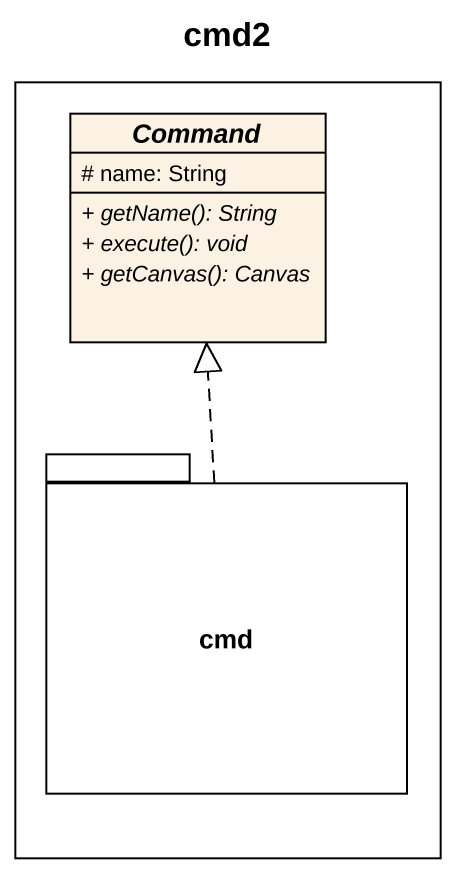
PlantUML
@startuml
title cmd2
hide circle
hide empty members
skinparam classAttributeIconSize 0
rectangle " " as rectangle1 {
  abstract class Command {
    # name: String
    {abstract} + getName(): String
    {abstract} + execute(): void
    {abstract} + getCanvas(): Canvas
  }
  package cmd {
  }
}
cmd .up.|> Command
@enduml
